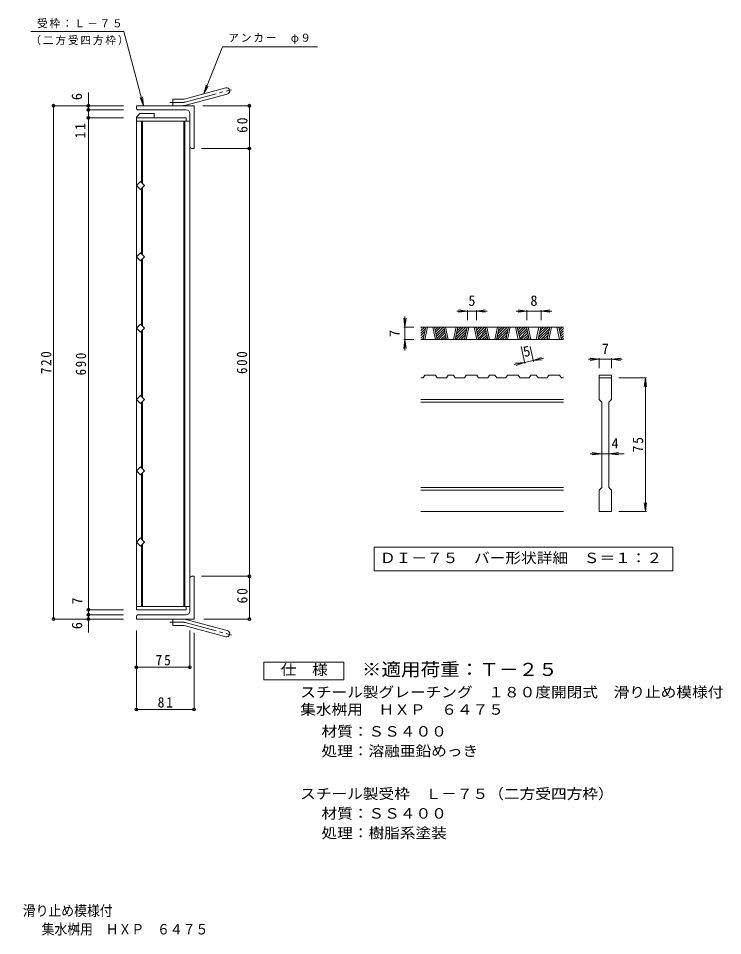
# Model space of a CAD drawing. Units: millimetres, scale not verified, with parts at other scales. Extents: x -848 to 916, y -688 to 619.
# Drawn here: x -73 to 916, y -688 to 599 of the extents above; entities that cross this region are included whole.
import ezdxf
from ezdxf.enums import TextEntityAlignment as Align

# ---------------------------------------------------------------- set-up
doc = ezdxf.new("R2010")
doc.units = ezdxf.units.MM
doc.header["$LTSCALE"] = 5
doc.header["$PDMODE"] = 32
doc.header["$PDSIZE"] = 4
doc.linetypes.add('CHAIN2', pattern=[12, 9, -1, 1, -1])
for name, color, linetype, lineweight in [('B-1', 2, 'Continuous', 9), ('B-2', 3, 'Continuous', 9), ('B-4', 7, 'Continuous', 9), ('B-5', 7, 'Continuous', 9), ('D-0', 3, 'Continuous', 9), ('D-4', 7, 'Continuous', 9), ('F-4_F-4ﾚｲﾔ', 2, 'Continuous', 9)]:
    doc.layers.add(name, color=color, linetype=linetype, lineweight=lineweight)
doc.layers.add('F-5_F-5ﾚｲﾔ', color=2, linetype='Continuous')
doc.styles.add('ＭＳ ゴシック', font='')
doc.styles.get('ＭＳ ゴシック').set_extended_font_data('MS Gothic')

msp = doc.modelspace()

# ---------------------------------------------------------------- linework, layer by layer
at = {"layer": 'B-1'}
for p, q in [((160.192, 485.834), (218.383, 501.426)), ((162.521, 477.14), (220.712, 492.732)), ((174.048, 476.527), (93.048, 476.527)), ((93.048, 473.527), (93.048, 476.527)), ((144.048, 476.527), (144.048, 485.527)), ((157.863, 485.527), (144.048, 485.527)), ((174.048, 476.527), (174.048, 416.527)), ((96.048, 470.527), (163.048, 470.527)), ((168.048, 419.527), (168.048, 465.527)), ((171.048, 416.527), (174.048, 416.527)), ((168.048, -186.473), (168.048, -232.473)), ((171.048, -183.473), (174.048, -183.473)), ((174.048, -243.473), (174.048, -183.473)), ((93.048, -240.473), (93.048, -243.473)), ((174.048, -243.473), (93.048, -243.473)), ((96.048, -237.473), (163.048, -237.473)), ((144.048, -243.473), (144.048, -252.473)), ((162.521, -244.086), (220.712, -259.679)), ((157.863, -252.473), (144.048, -252.473)), ((160.192, -252.78), (218.383, -268.372))]:
    msp.add_line(p, q, dxfattribs=at)
at = {"layer": 'B-1', "linetype": 'CHAIN2'}
for p, q in [((161.357, 481.487), (226.523, 498.948)), ((157.863, 481.027), (140.243, 481.027)), ((157.863, -247.973), (140.243, -247.973)), ((161.357, -248.433), (226.523, -265.894))]:
    msp.add_line(p, q, dxfattribs=at)
at = {"layer": 'B-1'}
for centre, radius, start, end in [((219.548, 497.079), 4.5, 285.00014, 104.99991), ((157.863, 494.527), 9, 270, 285.00002), ((157.863, 494.527), 18, 270, 285), ((96.048, 473.527), 3, 180, 270), ((163.048, 465.527), 5, 0, 90), ((171.048, 419.527), 3, 180, 270), ((171.048, -186.473), 3, 90, 180), ((96.048, -240.473), 3, 90, 180), ((157.863, -261.473), 18, 75, 90), ((163.048, -232.473), 5, 270, 0), ((157.863, -261.473), 9, 74.99998, 90), ((219.548, -264.025), 4.5, 255.00009, 74.99986)]:
    msp.add_arc(centre, radius, start, end, dxfattribs=at)
at = {"layer": 'B-1', "linetype": 'CHAIN2'}
for centre, start, end in [((157.863, 494.527), 270, 284.99995), ((157.863, -261.473), 75.00005, 90)]:
    msp.add_arc(centre, 13.5, start, end, dxfattribs=at)
at = {"layer": 'B-2'}
for p, q in [((93.048, 460.527), (98.048, 465.527)), ((98.048, 465.527), (118.048, 465.527)), ((118.048, 459.527), (118.048, 465.527)), ((93.048, 460.527), (93.048, 459.527)), ((93.048, 459.527), (163.048, 459.527)), ((93.048, 459.527), (93.048, -230.473)), ((93.048, 455.027), (168.048, 455.027)), ((100.048, 455.027), (100.048, 368.84)), ((101.548, 455.027), (101.548, 367.341)), ((159.548, 455.027), (159.548, -225.973)), ((161.048, 455.027), (161.048, -225.973)), ((163.048, 459.527), (163.048, 455.027)), ((168.048, 455.027), (168.048, -225.973)), ((101.548, 361.713), (101.548, 267.341)), ((100.048, 360.213), (100.048, 268.841)), ((100.048, 260.213), (100.048, 168.841)), ((101.548, 261.713), (101.548, 167.341)), ((100.048, 160.213), (100.048, 68.841)), ((101.548, 161.713), (101.548, 67.341)), ((100.048, 60.213), (100.048, -31.159)), ((101.548, 61.713), (101.548, -32.659)), ((101.548, -38.287), (101.548, -132.659)), ((100.048, -39.787), (100.048, -131.159)), ((100.048, -139.787), (100.048, -225.973)), ((101.548, -138.287), (101.548, -225.973)), ((93.048, -225.973), (168.048, -225.973)), ((93.048, -230.473), (163.048, -230.473)), ((163.048, -230.473), (163.048, -225.973))]:
    msp.add_line(p, q, dxfattribs=at)
for points in [[(98.704, 358.87), (93.048, 364.527), (98.704, 370.184), (104.361, 364.527)], [(104.361, 364.527), (100.73, 360.895), (98.704, 358.87)]]:
    msp.add_lwpolyline(points, dxfattribs=at)
for points in [[(98.704, 270.184), (93.048, 264.527), (98.704, 258.87), (104.361, 264.527), (100.73, 268.159)], [(98.704, 170.184), (93.048, 164.527), (98.704, 158.87), (104.361, 164.527), (100.73, 168.158)], [(98.704, 70.184), (93.048, 64.527), (98.704, 58.87), (104.361, 64.527), (100.73, 68.158)], [(98.704, -29.816), (93.048, -35.473), (98.704, -41.13), (104.361, -35.473), (100.73, -31.841)], [(98.704, -129.816), (93.048, -135.473), (98.704, -141.13), (104.361, -135.473), (100.73, -131.842)]]:
    msp.add_lwpolyline(points, close=True, dxfattribs=at)
at = {"layer": 'B-4'}
for p, q in [((25.733, 494.982), (25.733, 470.527)), ((103.203, 476.527), (101.572, 488.92)), ((74.954, 476.527), (-24.658, 476.527)), ((-23.158, 476.527), (-23.158, -243.473)), ((186.523, 476.527), (253.196, 476.527)), ((251.696, 416.527), (251.696, 476.527)), ((74.954, 470.527), (24.233, 470.527)), ((25.733, 470.527), (25.733, 459.527)), ((74.954, 459.527), (24.233, 459.527)), ((25.733, 459.527), (25.733, -230.473)), ((184.43, 416.527), (253.196, 416.527)), ((251.696, -243.473), (251.696, -183.473)), ((25.733, -230.473), (25.733, -237.473)), ((74.954, -230.473), (25.733, -230.473)), ((74.954, -243.473), (-23.158, -243.473)), ((74.954, -237.473), (24.233, -237.473)), ((25.733, -237.473), (25.733, -262.156)), ((187.691, -243.473), (253.196, -243.473)), ((93.048, -259.465), (93.048, -371.838)), ((168.048, -259.465), (168.048, -312.624)), ((174.048, -262.791), (174.048, -371.838)), ((93.048, -311.124), (168.048, -311.124)), ((93.048, -370.339), (174.048, -370.339))]:
    msp.add_line(p, q, dxfattribs=at)
for points in [[(75.344, 580.499), (103.203, 476.527), (98.42, 488.075)], [(184.43, -183.473), (251.696, -183.473), (251.696, 416.527)]]:
    msp.add_lwpolyline(points, dxfattribs=at)
for p in [(-23.158, 476.527), (25.733, 476.527), (251.696, 476.527), (25.733, 470.527), (25.733, 459.527), (251.696, 416.527), (251.696, -183.473), (25.733, -230.473), (-23.158, -243.473), (25.733, -237.473), (25.733, -243.473), (251.696, -243.473), (93.048, -311.124), (168.048, -311.124), (93.048, -370.339), (174.048, -370.339)]:
    msp.add_point(p, dxfattribs=at)
at = {"layer": 'B-5'}
for p, q in [((-54.942, 580.499), (75.344, 580.499)), ((213.984, 559.045), (347.181, 559.045)), ((187.83, 493.134), (193.917, 504.051))]:
    msp.add_line(p, q, dxfattribs=at)
msp.add_lwpolyline([(213.984, 559.045), (187.83, 493.134), (190.884, 505.255)], dxfattribs=at)
at = {"layer": 'D-0'}
for p, q in [((692.447, 165.882), (492.447, 165.882)), ((492.447, 164.561), (493.767, 165.882)), ((492.447, 161.026), (497.303, 165.882)), ((492.447, 157.49), (498.575, 163.618)), ((492.447, 153.955), (497.612, 159.12)), ((492.447, 150.419), (496.65, 154.622)), ((495.314, 148.381), (499.059, 165.882)), ((497.814, 148.381), (501.559, 165.882)), ((509.059, 165.882), (512.804, 148.381)), ((511.559, 165.882), (515.304, 148.381)), ((511.803, 164.742), (512.942, 165.882)), ((512.426, 161.83), (516.478, 165.882)), ((513.05, 158.918), (520.013, 165.882)), ((513.673, 156.005), (523.549, 165.882)), ((514.296, 153.093), (524.826, 163.623)), ((514.919, 150.181), (525.449, 160.71)), ((516.655, 148.381), (526.072, 157.798)), ((520.191, 148.381), (526.695, 154.886)), ((528.087, 148.381), (524.342, 165.882)), ((530.587, 148.381), (526.842, 165.882)), ((541.832, 165.882), (538.087, 148.381)), ((544.342, 165.882), (540.597, 148.381)), ((541.34, 151.853), (555.369, 165.882)), ((541.404, 148.381), (556.641, 163.618)), ((542.303, 156.351), (551.833, 165.882)), ((543.265, 160.849), (548.298, 165.882)), ((544.228, 165.347), (544.762, 165.882)), ((544.94, 148.381), (555.678, 159.12)), ((548.475, 148.381), (554.716, 154.622)), ((553.38, 148.381), (557.125, 165.882)), ((555.88, 148.381), (559.625, 165.882)), ((567.125, 165.882), (570.87, 148.381)), ((569.625, 165.882), (573.37, 148.381)), ((569.869, 164.742), (571.008, 165.882)), ((570.492, 161.83), (574.544, 165.882)), ((571.116, 158.918), (578.079, 165.882)), ((571.739, 156.005), (581.615, 165.882)), ((572.362, 153.093), (582.892, 163.623)), ((572.985, 150.181), (583.515, 160.71)), ((574.721, 148.381), (584.138, 157.798)), ((578.257, 148.381), (584.761, 154.886)), ((586.153, 148.381), (582.408, 165.882)), ((588.653, 148.381), (584.908, 165.882)), ((599.898, 165.882), (596.153, 148.381)), ((602.408, 165.882), (598.663, 148.381)), ((599.406, 151.853), (613.435, 165.882)), ((599.47, 148.381), (614.707, 163.618)), ((600.369, 156.351), (609.899, 165.882)), ((601.332, 160.849), (606.364, 165.882)), ((602.294, 165.347), (602.828, 165.882)), ((603.006, 148.381), (613.744, 159.12)), ((606.541, 148.381), (612.782, 154.622)), ((611.446, 148.381), (615.191, 165.882)), ((613.946, 148.381), (617.691, 165.882)), ((625.191, 165.882), (628.936, 148.381)), ((627.691, 165.882), (631.436, 148.381)), ((627.935, 164.742), (629.074, 165.882)), ((628.558, 161.83), (632.61, 165.882)), ((629.182, 158.918), (636.145, 165.882)), ((629.805, 156.005), (639.681, 165.882)), ((630.428, 153.093), (640.958, 163.623)), ((631.051, 150.181), (641.581, 160.71)), ((632.787, 148.381), (642.204, 157.798)), ((636.323, 148.381), (642.827, 154.886)), ((644.219, 148.381), (640.474, 165.882)), ((646.719, 148.381), (642.974, 165.882)), ((657.964, 165.882), (654.219, 148.381)), ((660.474, 165.882), (656.729, 148.381)), ((657.472, 151.853), (671.501, 165.882)), ((657.536, 148.381), (672.773, 163.618)), ((658.435, 156.351), (667.965, 165.882)), ((659.398, 160.849), (664.43, 165.882)), ((660.36, 165.347), (660.894, 165.882)), ((661.072, 148.381), (671.811, 159.12)), ((664.607, 148.381), (670.848, 154.622)), ((669.512, 148.381), (673.257, 165.882)), ((672.012, 148.381), (675.757, 165.882)), ((683.257, 165.882), (687.002, 148.381)), ((685.757, 165.882), (689.502, 148.381)), ((686.001, 164.742), (687.14, 165.882)), ((686.624, 161.83), (690.676, 165.882)), ((687.248, 158.918), (692.447, 164.117)), ((687.871, 156.005), (692.447, 160.581)), ((688.494, 153.093), (692.447, 157.046)), ((692.447, 148.381), (492.447, 148.381)), ((493.945, 148.381), (495.687, 150.124)), ((523.726, 148.381), (527.319, 151.974)), ((527.262, 148.381), (527.942, 149.061)), ((552.011, 148.381), (553.753, 150.124)), ((581.792, 148.381), (585.385, 151.974)), ((585.328, 148.381), (586.008, 149.061)), ((610.077, 148.381), (611.819, 150.124)), ((639.859, 148.381), (643.451, 151.974)), ((643.394, 148.381), (644.074, 149.061)), ((668.143, 148.381), (669.885, 150.124)), ((689.117, 150.181), (692.447, 153.51)), ((690.853, 148.381), (692.447, 149.975)), ((495.358, 94.632), (492.447, 94.632)), ((495.358, 94.632), (497.858, 98.381)), ((512.848, 98.381), (497.858, 98.381)), ((512.848, 98.381), (515.348, 94.632)), ((528.131, 94.632), (515.348, 94.632)), ((528.131, 94.632), (530.631, 98.381)), ((538.131, 98.381), (530.631, 98.381)), ((538.131, 98.381), (540.641, 94.632)), ((553.424, 94.632), (540.641, 94.632)), ((553.424, 94.632), (555.924, 98.381)), ((570.914, 98.381), (555.924, 98.381)), ((570.914, 98.381), (573.414, 94.632)), ((586.197, 94.632), (573.414, 94.632)), ((586.197, 94.632), (588.697, 98.381)), ((596.197, 98.381), (588.697, 98.381)), ((596.197, 98.381), (598.707, 94.632)), ((611.49, 94.632), (598.707, 94.632)), ((611.49, 94.632), (613.99, 98.381)), ((628.98, 98.381), (613.99, 98.381)), ((628.98, 98.381), (631.48, 94.632)), ((644.263, 94.632), (631.48, 94.632)), ((644.263, 94.632), (646.763, 98.381)), ((654.263, 98.381), (646.763, 98.381)), ((654.263, 98.381), (656.773, 94.632)), ((669.556, 94.632), (656.773, 94.632)), ((669.556, 94.632), (672.056, 98.381)), ((687.046, 98.381), (672.056, 98.381)), ((687.046, 98.381), (689.546, 94.632)), ((692.447, 94.632), (689.546, 94.632)), ((742.447, 98.381), (742.447, 94.632)), ((742.447, 94.632), (759.947, 94.632)), ((742.447, 64.632), (742.447, 94.632)), ((759.947, 94.632), (759.947, 64.632)), ((692.447, 64.632), (492.447, 64.632)), ((742.447, 64.632), (746.197, 60.882)), ((756.197, 60.882), (759.947, 64.632)), ((692.447, 60.882), (492.447, 60.882)), ((746.197, -59.119), (746.197, 60.882)), ((756.197, 60.882), (756.197, -59.119)), ((692.447, -59.119), (492.447, -59.119)), ((692.447, -62.869), (492.447, -62.869)), ((742.447, -62.869), (746.197, -59.119)), ((742.447, -92.869), (742.447, -62.869)), ((756.197, -59.119), (759.947, -62.869)), ((759.947, -62.869), (759.947, -92.869)), ((692.447, -92.869), (492.447, -92.869)), ((759.947, -92.869), (742.447, -92.869))]:
    msp.add_line(p, q, dxfattribs=at)
msp.add_lwpolyline([(742.447, 98.381), (759.947, 98.381), (759.947, 94.632)], dxfattribs=at)
at = {"layer": 'D-0', "color": 7}
msp.add_lwpolyline([(426.62, -142.869), (426.62, -176.094), (845.774, -176.094), (845.774, -142.869)], close=True, dxfattribs=at)
at = {"layer": 'D-4'}
for p, q in [((469.947, 165.882), (469.947, 180.882)), ((557.696, 188.382), (542.696, 188.382)), ((557.696, 188.382), (545.303, 190.013)), ((557.696, 188.382), (545.303, 186.75)), ((557.696, 189.882), (557.696, 175.882)), ((570.196, 188.382), (557.696, 188.382)), ((570.196, 188.382), (582.589, 190.013)), ((570.196, 189.882), (570.196, 175.882)), ((570.196, 188.382), (582.589, 186.75)), ((570.196, 188.382), (585.196, 188.382)), ((641.045, 188.382), (626.045, 188.382)), ((641.045, 188.382), (628.652, 190.013)), ((641.045, 188.382), (628.652, 186.75)), ((641.045, 189.882), (641.045, 175.882)), ((661.045, 188.382), (641.045, 188.382)), ((661.045, 188.382), (673.438, 190.013)), ((661.045, 189.882), (661.045, 175.882)), ((661.045, 188.382), (673.438, 186.75)), ((661.045, 188.382), (676.045, 188.382)), ((469.947, 165.882), (468.315, 178.275)), ((469.947, 165.882), (471.578, 178.275)), ((468.447, 165.882), (482.447, 165.882)), ((469.947, 165.882), (469.947, 148.381)), ((469.947, 148.381), (468.315, 135.988)), ((468.447, 148.381), (482.447, 148.381)), ((469.947, 148.381), (471.578, 135.988)), ((469.947, 148.381), (469.947, 133.381)), ((638.094, 114.963), (633.035, 138.603)), ((650.317, 117.579), (645.818, 138.603)), ((637.78, 116.43), (623.112, 113.291)), ((637.78, 116.43), (625.32, 115.432)), ((637.78, 116.43), (626.003, 112.241)), ((650.003, 119.046), (637.78, 116.43)), ((650.003, 119.046), (661.78, 123.234)), ((650.003, 119.046), (664.671, 122.184)), ((650.003, 119.046), (662.463, 120.043)), ((742.447, 120.881), (727.447, 120.881)), ((742.447, 120.881), (730.054, 122.513)), ((742.447, 120.881), (730.054, 119.25)), ((742.447, 122.381), (742.447, 108.381)), ((759.947, 120.881), (742.447, 120.881)), ((759.947, 120.881), (772.34, 122.513)), ((759.947, 122.381), (759.947, 108.381)), ((759.947, 120.881), (772.34, 119.25)), ((759.947, 120.881), (774.947, 120.881)), ((808.947, 94.632), (769.947, 94.632)), ((807.447, 94.632), (805.815, 82.239)), ((807.447, 94.632), (809.078, 82.239)), ((807.447, -92.869), (807.447, 94.632)), ((746.197, -11.618), (729.947, -11.618)), ((746.197, -11.618), (732.554, -9.987)), ((746.197, -11.618), (732.554, -13.25)), ((756.197, -11.618), (746.197, -11.618)), ((756.197, -11.618), (769.84, -9.987)), ((756.197, -11.618), (769.84, -13.25)), ((756.197, -11.618), (777.447, -11.618)), ((807.447, -92.869), (805.815, -80.475)), ((807.447, -92.869), (809.078, -80.475)), ((808.947, -92.869), (769.947, -92.869))]:
    msp.add_line(p, q, dxfattribs=at)
at = {"layer": 'F-4_F-4ﾚｲﾔ'}
msp.add_lwpolyline([(271.926, -328.794), (271.926, -303.793), (384.426, -303.793), (384.426, -328.794)], close=True, dxfattribs=at)

# ---------------------------------------------------------------- texts
at = {"layer": 'B-4', "color": 2, "style": 'ＭＳ ゴシック'}
for s, p in [('6', (21.181, 484.292)), ('7', (21.811, -223.193)), ('6', (21.428, -257.726))]:
    msp.add_text(s, height=14.66, rotation=90, dxfattribs=at).set_placement(p, align=Align.BOTTOM_LEFT)
at = {"layer": 'B-4', "color": 2, "char_height": 14.66, "attachment_point": 7, "rotation": 90, "style": 'ＭＳ ゴシック'}
for s, insert in [('\\T1.27;\\W0.95;11', (21.632, 430.582)), ('\\T1.27;\\W0.95;60', (249.196, 438.402)), ('\\T1.27;\\W0.9;720', (-26.158, 100.277)), ('\\T1.27;\\W0.9;690', (22.733, 98.277)), ('\\T1.27;\\W0.9;600', (248.696, 100.277)), ('\\T1.27;\\W0.95;60', (249.196, -221.598))]:
    msp.add_mtext(s, dxfattribs=dict(at, insert=insert))
at = {"layer": 'B-4', "color": 2, "char_height": 14.66, "attachment_point": 7, "style": 'ＭＳ ゴシック'}
for s, insert in [('\\T1.27;\\W0.95;75', (119.923, -308.624)), ('\\T1.27;\\W0.95;81', (122.923, -367.838))]:
    msp.add_mtext(s, dxfattribs=dict(at, insert=insert))
at = {"layer": 'B-5', "char_height": 11, "attachment_point": 7, "style": 'ＭＳ ゴシック'}
for s, insert in [('\\T1.17;受枠：Ｌ－７５', (-46.369, 585.151)), ('\\T1.17;（二方受四方枠）', (-55.708, 561.238)), ('\\T1.17;アンカー\u3000φ９', (221.999, 563.175))]:
    msp.add_mtext(s, dxfattribs=dict(at, insert=insert))
at = {"layer": 'D-0', "color": 2, "style": 'ＭＳ ゴシック', "width": 1.1}
msp.add_text('ＤＩ－７５\u3000バー形状詳細\u3000Ｓ＝１：２', height=14.66, dxfattribs=at).set_placement((434.947, -169.481), align=Align.BOTTOM_LEFT)
at = {"layer": 'D-4', "color": 2, "style": 'ＭＳ ゴシック'}
for s, p in [('5', (558.946, 191.382)), ('8', (646.045, 191.382)), ('7', (746.197, 123.881)), ('4', (759.947, -8.618))]:
    msp.add_text(s, height=14.66, dxfattribs=at).set_placement(p, align=Align.BOTTOM_LEFT)
for s, rotation, p in [('7', 90, (466.947, 152.131)), ('5', 12.079, (638.374, 119.625))]:
    msp.add_text(s, height=14.66, rotation=rotation, dxfattribs=at).set_placement(p, align=Align.BOTTOM_LEFT)
at = {"layer": 'D-4', "color": 2, "insert": (804.447, -9.743), "char_height": 14.66, "attachment_point": 7, "rotation": 90, "style": 'ＭＳ ゴシック'}
msp.add_mtext('\\T1.27;\\W0.95;75', dxfattribs=at)
at = {"layer": 'F-4_F-4ﾚｲﾔ', "style": 'ＭＳ ゴシック', "width": 1.1}
for s, p in [('仕\u3000様', (295.676, -326.294)), ('スチール製グレーチング\u3000１８０度開閉式\u3000滑り止め模様付', (322.971, -357.754)), ('集水桝用\u3000ＨＸＰ\u3000６４７５', (322.971, -382.127)), ('材質：ＳＳ４００', (352.827, -412.779)), ('処理：溶融亜鉛めっき', (352.827, -440.279)), ('スチール製受枠\u3000Ｌ－７５（二方受四方枠）', (322.972, -500.28)), ('材質：ＳＳ４００', (352.827, -527.78)), ('処理：樹脂系塗装', (352.827, -555.28))]:
    msp.add_text(s, height=14.66, dxfattribs=at).set_placement(p, align=Align.BOTTOM_LEFT)
at = {"layer": 'F-5_F-5ﾚｲﾔ', "color": 3, "style": 'ＭＳ ゴシック', "width": 1.1}
msp.add_text('※適用荷重：Ｔ－２５', height=18.33, dxfattribs=at).set_placement((409.426, -328.794), align=Align.BOTTOM_LEFT)
at = {"layer": 'F-5_F-5ﾚｲﾔ', "style": 'ＭＳ ゴシック', "width": 0.9}
for s, p in [('スチール製グレーチング\u3000１８０度開閉式\u3000滑り止め模様付', (-426.188, -664.293)), ('集水桝用\u3000ＨＸＰ\u3000６４７５', (-39.905, -690.26))]:
    msp.add_text(s, height=14.66, dxfattribs=at).set_placement(p, align=Align.BOTTOM_LEFT)

doc.saveas('drawing.dxf')
